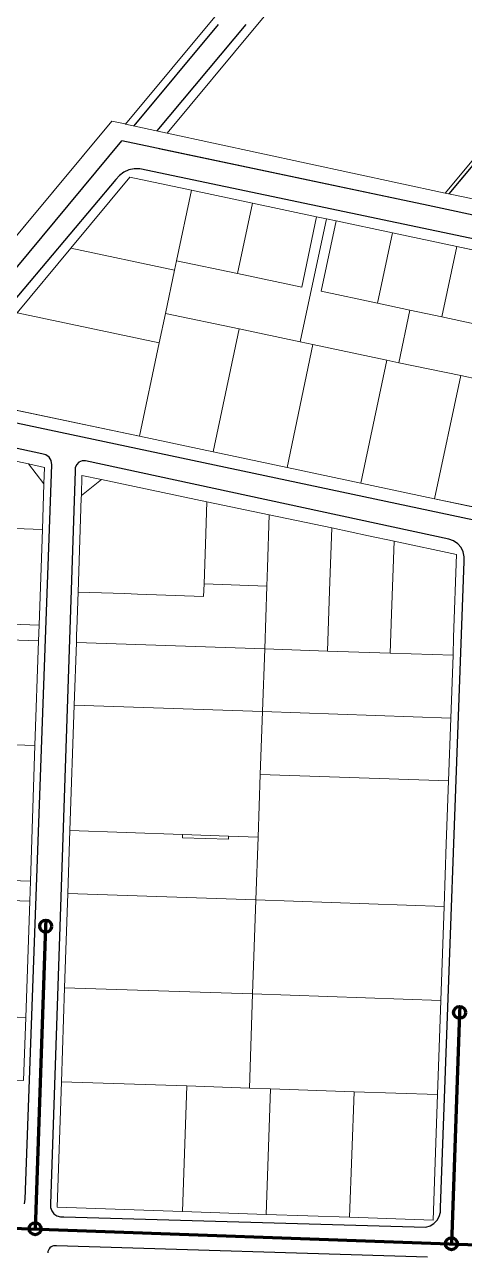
# Model space of a CAD drawing. Header units: inches. Extents: x -47590 to -46630, y -3759365 to -3758308.
# Drawn here: x -47314.9 to -47204.6, y -3759108 to -3758800.2 of the extents above; entities that cross this region are included whole.
import ezdxf

# ---------------------------------------------------------------- set-up
doc = ezdxf.new("R2010")
doc.units = ezdxf.units.IN
doc.header["$MEASUREMENT"] = 0
doc.layers.add('curb_lines', color=7, linetype='Continuous', lineweight=30, true_color=0x0b8700)
doc.layers.add('Land_Parcels_Zoning', color=7, linetype='Continuous', lineweight=9, true_color=0xffffff)

msp = doc.modelspace()

# ---------------------------------------------------------------- linework, layer by layer
at = {"layer": 'curb_lines'}
for p, q in [((-47281.67, -3758826.82), (-47259.35, -3758800.17)), ((-47173.14, -3758800.26), (-47208.57, -3758842.61)), ((-47213.71, -3758845.54), (-47290.55, -3758829.34)), ((-47062.86, -3758877.68), (-47213.71, -3758845.54))]:
    msp.add_line(p, q, dxfattribs=at)
for points in [[(-47505.12, -3758800.16), (-47507.2, -3758825.97), (-47507.38, -3758827.8), (-47507.17, -3758829.64), (-47506.61, -3758831.39), (-47505.69, -3758832.99), (-47504.47, -3758834.37), (-47503, -3758835.48), (-47352.71, -3758891.75), (-47350.88, -3758892.27), (-47348.99, -3758892.5), (-47347.09, -3758892.42), (-47345.22, -3758892.05), (-47343.44, -3758891.38), (-47341.78, -3758890.44), (-47340.3, -3758889.26), (-47290.55, -3758829.34)], [(-47505.12, -3758800.16), (-47507.2, -3758825.97), (-47507.38, -3758827.8), (-47507.17, -3758829.64), (-47506.61, -3758831.39), (-47505.69, -3758832.99), (-47504.47, -3758834.37), (-47503, -3758835.48), (-47352.71, -3758891.75), (-47350.88, -3758892.27), (-47348.99, -3758892.5), (-47347.09, -3758892.42), (-47345.22, -3758892.05), (-47343.44, -3758891.38), (-47341.78, -3758890.44), (-47340.3, -3758889.26), (-47290.55, -3758829.34)], [(-47287.43, -3758825.58), (-47266.32, -3758800.15)], [(-47287.43, -3758825.58), (-47266.32, -3758800.15)], [(-47281.67, -3758826.82), (-47259.35, -3758800.17)], [(-47173.14, -3758800.26), (-47208.57, -3758842.61)], [(-47213.71, -3758845.54), (-47281.13, -3758831.32)], [(-47062.88, -3758883.25), (-47286.05, -3758836.34), (-47287.42, -3758836.32), (-47288.77, -3758836.6), (-47290.02, -3758837.16), (-47291.12, -3758837.98), (-47292.02, -3758839.02), (-47332.44, -3758886.96), (-47333.26, -3758888.29), (-47333.75, -3758889.77), (-47333.88, -3758891.33), (-47333.64, -3758892.87), (-47333.05, -3758894.32), (-47332.13, -3758895.59), (-47330.95, -3758896.61), (-47329.56, -3758897.32), (-47328.04, -3758897.7), (-47062.85, -3758953.96)], [(-47062.88, -3758883.25), (-47286.05, -3758836.34), (-47287.42, -3758836.32), (-47288.77, -3758836.6), (-47290.02, -3758837.16), (-47291.12, -3758837.98), (-47292.02, -3758839.02), (-47332.44, -3758886.96), (-47333.26, -3758888.29), (-47333.75, -3758889.77), (-47333.88, -3758891.33), (-47333.64, -3758892.87), (-47333.05, -3758894.32), (-47332.13, -3758895.59), (-47330.95, -3758896.61), (-47329.56, -3758897.32), (-47328.04, -3758897.7), (-47062.85, -3758953.96)], [(-47314.94, -3759095.87), (-47314.72, -3759094.68), (-47308.06, -3758910.53), (-47308.23, -3758909.51), (-47308.77, -3758908.64), (-47309.61, -3758908.02), (-47310.61, -3758907.76), (-47349.63, -3758899.36)], [(-47314.94, -3759095.87), (-47314.72, -3759094.68), (-47308.06, -3758910.53), (-47308.23, -3758909.51), (-47308.77, -3758908.64), (-47309.61, -3758908.02), (-47310.61, -3758907.76), (-47349.63, -3758899.36)], [(-47213.89, -3759109.18), (-47306.9, -3759106.38), (-47307.25, -3759106.35), (-47307.61, -3759106.38), (-47307.94, -3759106.48), (-47308.26, -3759106.65), (-47308.53, -3759106.87), (-47308.76, -3759107.14), (-47308.94, -3759107.45), (-47309.05, -3759107.78), (-47309.09, -3759108.13)], [(-47213.89, -3759109.18), (-47306.9, -3759106.38), (-47307.25, -3759106.35), (-47307.61, -3759106.38), (-47307.94, -3759106.48), (-47308.26, -3759106.65), (-47308.53, -3759106.87), (-47308.76, -3759107.14), (-47308.94, -3759107.45), (-47309.05, -3759107.78), (-47309.09, -3759108.13)]]:
    msp.add_lwpolyline(points, dxfattribs=at)
msp.add_lwpolyline([(-47299.62, -3758909.52), (-47300.48, -3758909.57), (-47301.26, -3758909.92), (-47301.86, -3758910.53), (-47302.21, -3758911.31), (-47302.25, -3758912.16), (-47308.39, -3759095.86), (-47308.39, -3759096.77), (-47308.09, -3759097.63), (-47307.55, -3759098.35), (-47306.8, -3759098.86), (-47305.92, -3759099.11), (-47305.02, -3759099.07), (-47214.32, -3759101.69), (-47213.24, -3759101.36), (-47212.28, -3759100.78), (-47211.5, -3759099.97), (-47210.94, -3759099), (-47210.65, -3759097.91), (-47210.64, -3759096.79), (-47204.72, -3758934.83), (-47204.67, -3758933.59), (-47204.94, -3758932.37), (-47205.5, -3758931.26), (-47206.32, -3758930.33), (-47207.34, -3758929.63), (-47208.51, -3758929.21)], close=True, dxfattribs=at)
msp.add_lwpolyline([(-47299.62, -3758909.52), (-47300.48, -3758909.57), (-47301.26, -3758909.92), (-47301.86, -3758910.53), (-47302.21, -3758911.31), (-47302.25, -3758912.16), (-47308.39, -3759095.86), (-47308.39, -3759096.77), (-47308.09, -3759097.63), (-47307.55, -3759098.35), (-47306.8, -3759098.86), (-47305.92, -3759099.11), (-47305.02, -3759099.07), (-47214.32, -3759101.69), (-47213.24, -3759101.36), (-47212.28, -3759100.78), (-47211.5, -3759099.97), (-47210.94, -3759099), (-47210.65, -3759097.91), (-47210.64, -3759096.79), (-47204.72, -3758934.83), (-47204.67, -3758933.59), (-47204.94, -3758932.37), (-47205.5, -3758931.26), (-47206.32, -3758930.33), (-47207.34, -3758929.63), (-47208.51, -3758929.21)], close=True, dxfattribs=at)
at = {"layer": 'Land_Parcels_Zoning'}
for p, q in [((-47345.2, -3758887.03), (-47293.02, -3758824.37)), ((-47293.02, -3758824.37), (-47289.68, -3758825.1)), ((-47289.68, -3758825.1), (-47289.58, -3758825.12)), ((-47289.58, -3758825.12), (-47279.18, -3758827.36)), ((-47288.49, -3758838.43), (-47303.32, -3758856.25)), ((-47273.09, -3758841.69), (-47288.49, -3758838.43)), ((-47257.76, -3758844.94), (-47273.09, -3758841.69)), ((-47209.44, -3758842.42), (-47204.13, -3758843.57)), ((-47241.69, -3758848.35), (-47257.76, -3758844.94)), ((-47239.25, -3758848.87), (-47241.69, -3758848.35)), ((-47236.8, -3758849.39), (-47239.25, -3758848.87)), ((-47222.71, -3758852.38), (-47236.8, -3758849.39)), ((-47206.55, -3758855.81), (-47222.71, -3758852.38)), ((-47303.32, -3758856.25), (-47316.78, -3758872.42)), ((-47192.28, -3758858.83), (-47206.55, -3758855.81)), ((-47334.12, -3758893.26), (-47286.07, -3758903.41)), ((-47286.07, -3758903.41), (-47267.59, -3758907.31)), ((-47267.59, -3758907.31), (-47249.11, -3758911.22)), ((-47249.11, -3758911.22), (-47230.61, -3758915.13)), ((-47310.44, -3758926.73), (-47310.05, -3758915.31)), ((-47230.61, -3758915.13), (-47212.11, -3758919.05)), ((-47300.69, -3758918.82), (-47301.49, -3758942.46)), ((-47212.11, -3758919.05), (-47193.62, -3758922.97)), ((-47311.27, -3758950.72), (-47310.44, -3758926.73)), ((-47301.49, -3758942.46), (-47301.81, -3758951.74)), ((-47311.4, -3758954.72), (-47311.27, -3758950.72)), ((-47301.89, -3758954.27), (-47301.92, -3758955.09)), ((-47301.85, -3758953.01), (-47301.89, -3758954.27)), ((-47301.81, -3758951.74), (-47301.85, -3758953.01)), ((-47207.5, -3758958.31), (-47207.35, -3758953.75)), ((-47312.31, -3758980.96), (-47311.4, -3758954.72)), ((-47301.92, -3758955.09), (-47302.49, -3758970.79)), ((-47208.06, -3758974.06), (-47207.5, -3758958.31)), ((-47302.49, -3758970.79), (-47303.52, -3759002.28)), ((-47208.62, -3758989.82), (-47208.06, -3758974.06)), ((-47313.42, -3759014.98), (-47312.31, -3758980.96)), ((-47209.19, -3759005.57), (-47208.62, -3758989.82)), ((-47303.52, -3759002.28), (-47304.06, -3759018.03)), ((-47209.75, -3759021.33), (-47209.19, -3759005.57)), ((-47313.59, -3759019.97), (-47313.42, -3759014.98)), ((-47304.06, -3759018.03), (-47304.88, -3759041.68)), ((-47314.62, -3759049.16), (-47313.59, -3759019.97)), ((-47210.54, -3759044.86), (-47209.75, -3759021.33)), ((-47304.88, -3759041.68), (-47305.66, -3759065.23)), ((-47211.37, -3759068.45), (-47210.54, -3759044.86)), ((-47315.16, -3759064.89), (-47314.62, -3759049.16)), ((-47305.66, -3759065.23), (-47306.73, -3759096.7)), ((-47212.46, -3759099.93), (-47211.37, -3759068.45)), ((-47306.73, -3759096.7), (-47275.3, -3759097.78)), ((-47275.3, -3759097.78), (-47254.36, -3759098.49)), ((-47254.36, -3759098.49), (-47233.41, -3759099.21)), ((-47233.41, -3759099.21), (-47212.46, -3759099.93))]:
    msp.add_line(p, q, dxfattribs=at)
at = {"layer": 'Land_Parcels_Zoning', "lineweight": 100}
for p, q in [((-47309.56, -3759024.73), (-47309.62, -3759026.3)), ((-47309.62, -3759026.3), (-47312.27, -3759102.16)), ((-47205.8, -3759046.36), (-47205.86, -3759047.94)), ((-47205.86, -3759047.94), (-47207.91, -3759105.94)), ((-47415.6, -3759098.43), (-46794.29, -3759120.88))]:
    msp.add_line(p, q, dxfattribs=at)
at = {"layer": 'Land_Parcels_Zoning'}
for points in [[(-47219.47, -3758740.82), (-47289.58, -3758825.12), (-47289.68, -3758825.1), (-47293.02, -3758824.37), (-47345.2, -3758887.03), (-47352.25, -3758888.89), (-47500.73, -3758833.19), (-47504.58, -3758827.44), (-47502.39, -3758800.16)], [(-47032.1, -3758800.15), (-47015.99, -3758811.41), (-47015.15, -3758817.72), (-47025.29, -3758829.91), (-47048.41, -3758857.68), (-47054.47, -3758864.96), (-47059.53, -3758871.04), (-47062.86, -3758872.2), (-47064.62, -3758872.82), (-47199.05, -3758844.66), (-47204.13, -3758843.57), (-47209.44, -3758842.42), (-47279.18, -3758827.36), (-47289.58, -3758825.12), (-47289.68, -3758825.1), (-47293.02, -3758824.37), (-47345.2, -3758887.03), (-47352.25, -3758888.89), (-47500.73, -3758833.19), (-47504.58, -3758827.44), (-47502.39, -3758800.16)], [(-47032.1, -3758800.15), (-47015.99, -3758811.41), (-47015.15, -3758817.72), (-47025.29, -3758829.91), (-47048.41, -3758857.68), (-47054.47, -3758864.96), (-47059.53, -3758871.04), (-47062.86, -3758872.2), (-47064.62, -3758872.82), (-47199.05, -3758844.66), (-47204.13, -3758843.57), (-47209.44, -3758842.42), (-47279.18, -3758827.36), (-47289.58, -3758825.12), (-47289.68, -3758825.1), (-47293.02, -3758824.37), (-47345.2, -3758887.03), (-47352.25, -3758888.89), (-47500.73, -3758833.19), (-47504.58, -3758827.44), (-47502.39, -3758800.16)], [(-47015.99, -3758811.41), (-47015.15, -3758817.72), (-47025.29, -3758829.91), (-47048.41, -3758857.68), (-47054.47, -3758864.96), (-47059.53, -3758871.04), (-47062.86, -3758872.2), (-47064.62, -3758872.82), (-47199.05, -3758844.66), (-47204.13, -3758843.57), (-47209.44, -3758842.42), (-47174.24, -3758800.15)], [(-47015.99, -3758811.41), (-47015.15, -3758817.72), (-47025.29, -3758829.91), (-47048.41, -3758857.68), (-47054.47, -3758864.96), (-47059.53, -3758871.04), (-47062.86, -3758872.2), (-47064.62, -3758872.82), (-47199.05, -3758844.66), (-47204.13, -3758843.57), (-47209.44, -3758842.42), (-47174.24, -3758800.15)], [(-47279.18, -3758827.36), (-47209.44, -3758842.42)], [(-47279.18, -3758827.36), (-47209.44, -3758842.42)], [(-47310.05, -3758915.31), (-47309.9, -3758911.19), (-47313.91, -3758910.34), (-47335.61, -3758905.75)], [(-47310.05, -3758915.31), (-47309.9, -3758911.19), (-47313.91, -3758910.34), (-47335.61, -3758905.75)], [(-47207.35, -3758953.75), (-47206.63, -3758933.03), (-47222.27, -3758929.71), (-47228.67, -3758928.35), (-47237.91, -3758926.39), (-47253.59, -3758923.1), (-47269.18, -3758919.84), (-47295.61, -3758914.26), (-47300.51, -3758913.23), (-47300.67, -3758918.23), (-47300.69, -3758918.82)], [(-47207.35, -3758953.75), (-47206.63, -3758933.03), (-47222.27, -3758929.71), (-47228.67, -3758928.35), (-47237.91, -3758926.39), (-47253.59, -3758923.1), (-47269.18, -3758919.84), (-47295.61, -3758914.26), (-47300.51, -3758913.23), (-47300.67, -3758918.23), (-47300.69, -3758918.82)]]:
    msp.add_lwpolyline(points, dxfattribs=at)
for points in [[(-47211.89, -3758746.56), (-47256.52, -3758800.15), (-47279.18, -3758827.36), (-47289.58, -3758825.12), (-47219.47, -3758740.82), (-47216.01, -3758743.44)], [(-47211.89, -3758746.56), (-47256.52, -3758800.15), (-47279.18, -3758827.36), (-47289.58, -3758825.12), (-47219.47, -3758740.82), (-47216.01, -3758743.44)], [(-47209.44, -3758842.42), (-47279.18, -3758827.36), (-47256.52, -3758800.15), (-47211.89, -3758746.56), (-47163.95, -3758782.88), (-47165.97, -3758785.3), (-47163.46, -3758787.21), (-47174.24, -3758800.15)], [(-47209.44, -3758842.42), (-47279.18, -3758827.36), (-47256.52, -3758800.15), (-47211.89, -3758746.56), (-47163.95, -3758782.88), (-47165.97, -3758785.3), (-47163.46, -3758787.21), (-47174.24, -3758800.15)], [(-47273.09, -3758841.69), (-47276.78, -3758859.37), (-47277.31, -3758861.75), (-47303.32, -3758856.25), (-47288.49, -3758838.43)], [(-47273.09, -3758841.69), (-47276.78, -3758859.37), (-47277.31, -3758861.75), (-47303.32, -3758856.25), (-47288.49, -3758838.43)], [(-47257.76, -3758844.94), (-47261.5, -3758862.61), (-47276.78, -3758859.37), (-47273.09, -3758841.69)], [(-47257.76, -3758844.94), (-47261.5, -3758862.61), (-47276.78, -3758859.37), (-47273.09, -3758841.69)], [(-47241.69, -3758848.35), (-47245.44, -3758866.01), (-47261.5, -3758862.61), (-47257.76, -3758844.94)], [(-47241.69, -3758848.35), (-47245.44, -3758866.01), (-47261.5, -3758862.61), (-47257.76, -3758844.94)], [(-47239.25, -3758848.87), (-47245.79, -3758879.73), (-47261.08, -3758876.46), (-47279.54, -3758872.58), (-47277.31, -3758861.75), (-47276.78, -3758859.37), (-47261.5, -3758862.61), (-47245.44, -3758866.01), (-47241.69, -3758848.35)], [(-47239.25, -3758848.87), (-47245.79, -3758879.73), (-47261.08, -3758876.46), (-47279.54, -3758872.58), (-47277.31, -3758861.75), (-47276.78, -3758859.37), (-47261.5, -3758862.61), (-47245.44, -3758866.01), (-47241.69, -3758848.35)], [(-47236.8, -3758849.39), (-47240.55, -3758867.05), (-47226.46, -3758870.04), (-47218.29, -3758871.77), (-47221.07, -3758884.96), (-47224.09, -3758884.28), (-47242.61, -3758880.35), (-47245.79, -3758879.73), (-47239.25, -3758848.87)], [(-47236.8, -3758849.39), (-47240.55, -3758867.05), (-47226.46, -3758870.04), (-47218.29, -3758871.77), (-47221.07, -3758884.96), (-47224.09, -3758884.28), (-47242.61, -3758880.35), (-47245.79, -3758879.73), (-47239.25, -3758848.87)], [(-47222.71, -3758852.38), (-47226.46, -3758870.04), (-47240.55, -3758867.05), (-47236.8, -3758849.39)], [(-47222.71, -3758852.38), (-47226.46, -3758870.04), (-47240.55, -3758867.05), (-47236.8, -3758849.39)], [(-47206.55, -3758855.81), (-47210.3, -3758873.47), (-47218.29, -3758871.77), (-47226.46, -3758870.04), (-47222.71, -3758852.38)], [(-47206.55, -3758855.81), (-47210.3, -3758873.47), (-47218.29, -3758871.77), (-47226.46, -3758870.04), (-47222.71, -3758852.38)], [(-47277.31, -3758861.75), (-47279.54, -3758872.58), (-47281.15, -3758879.96), (-47316.78, -3758872.42), (-47303.32, -3758856.25)], [(-47277.31, -3758861.75), (-47279.54, -3758872.58), (-47281.15, -3758879.96), (-47316.78, -3758872.42), (-47303.32, -3758856.25)], [(-47189.83, -3758859.35), (-47196.36, -3758890.19), (-47205.58, -3758888.2), (-47221.07, -3758884.96), (-47218.29, -3758871.77), (-47210.3, -3758873.47), (-47196.02, -3758876.5), (-47192.28, -3758858.83)], [(-47189.83, -3758859.35), (-47196.36, -3758890.19), (-47205.58, -3758888.2), (-47221.07, -3758884.96), (-47218.29, -3758871.77), (-47210.3, -3758873.47), (-47196.02, -3758876.5), (-47192.28, -3758858.83)], [(-47192.28, -3758858.83), (-47196.02, -3758876.5), (-47210.3, -3758873.47), (-47206.55, -3758855.81)], [(-47192.28, -3758858.83), (-47196.02, -3758876.5), (-47210.3, -3758873.47), (-47206.55, -3758855.81)], [(-47281.15, -3758879.96), (-47286.07, -3758903.41), (-47334.12, -3758893.26), (-47316.78, -3758872.42)], [(-47281.15, -3758879.96), (-47286.07, -3758903.41), (-47334.12, -3758893.26), (-47316.78, -3758872.42)], [(-47261.08, -3758876.46), (-47267.59, -3758907.31), (-47286.07, -3758903.41), (-47281.15, -3758879.96), (-47279.54, -3758872.58)], [(-47261.08, -3758876.46), (-47267.59, -3758907.31), (-47286.07, -3758903.41), (-47281.15, -3758879.96), (-47279.54, -3758872.58)], [(-47245.79, -3758879.73), (-47242.61, -3758880.35), (-47249.11, -3758911.22), (-47267.59, -3758907.31), (-47261.08, -3758876.46)], [(-47245.79, -3758879.73), (-47242.61, -3758880.35), (-47249.11, -3758911.22), (-47267.59, -3758907.31), (-47261.08, -3758876.46)], [(-47224.09, -3758884.28), (-47230.61, -3758915.13), (-47249.11, -3758911.22), (-47242.61, -3758880.35)], [(-47224.09, -3758884.28), (-47230.61, -3758915.13), (-47249.11, -3758911.22), (-47242.61, -3758880.35)], [(-47221.07, -3758884.96), (-47205.58, -3758888.2), (-47212.11, -3758919.05), (-47230.61, -3758915.13), (-47224.09, -3758884.28)], [(-47221.07, -3758884.96), (-47205.58, -3758888.2), (-47212.11, -3758919.05), (-47230.61, -3758915.13), (-47224.09, -3758884.28)], [(-47196.36, -3758890.19), (-47187.1, -3758892.16), (-47193.62, -3758922.97), (-47212.11, -3758919.05), (-47205.58, -3758888.2)], [(-47196.36, -3758890.19), (-47187.1, -3758892.16), (-47193.62, -3758922.97), (-47212.11, -3758919.05), (-47205.58, -3758888.2)], [(-47335.61, -3758905.75), (-47313.91, -3758910.34), (-47310.05, -3758915.31), (-47310.44, -3758926.73), (-47331.26, -3758926.03), (-47341.23, -3758925.69), (-47340.5, -3758904.71)], [(-47335.61, -3758905.75), (-47313.91, -3758910.34), (-47310.05, -3758915.31), (-47310.44, -3758926.73), (-47331.26, -3758926.03), (-47341.23, -3758925.69), (-47340.5, -3758904.71)], [(-47310.05, -3758915.31), (-47313.91, -3758910.34), (-47309.9, -3758911.19)], [(-47310.05, -3758915.31), (-47313.91, -3758910.34), (-47309.9, -3758911.19)], [(-47269.18, -3758919.84), (-47269.56, -3758930.47), (-47269.92, -3758940.43), (-47270.03, -3758943.53), (-47286.59, -3758942.97), (-47288.2, -3758942.91), (-47289.81, -3758942.86), (-47301.49, -3758942.46), (-47300.69, -3758918.82), (-47300.67, -3758918.23), (-47295.61, -3758914.26)], [(-47269.18, -3758919.84), (-47269.56, -3758930.47), (-47269.92, -3758940.43), (-47270.03, -3758943.53), (-47286.59, -3758942.97), (-47288.2, -3758942.91), (-47289.81, -3758942.86), (-47301.49, -3758942.46), (-47300.69, -3758918.82), (-47300.67, -3758918.23), (-47295.61, -3758914.26)], [(-47295.61, -3758914.26), (-47300.67, -3758918.23), (-47300.51, -3758913.23)], [(-47295.61, -3758914.26), (-47300.67, -3758918.23), (-47300.51, -3758913.23)], [(-47253.59, -3758923.1), (-47254.03, -3758936.28), (-47254.19, -3758940.95), (-47269.92, -3758940.43), (-47269.56, -3758930.47), (-47269.18, -3758919.84)], [(-47253.59, -3758923.1), (-47254.03, -3758936.28), (-47254.19, -3758940.95), (-47269.92, -3758940.43), (-47269.56, -3758930.47), (-47269.18, -3758919.84)], [(-47237.91, -3758926.39), (-47238.45, -3758942.11), (-47238.97, -3758957.24), (-47254.71, -3758956.7), (-47254.19, -3758940.95), (-47254.03, -3758936.28), (-47253.59, -3758923.1)], [(-47237.91, -3758926.39), (-47238.45, -3758942.11), (-47238.97, -3758957.24), (-47254.71, -3758956.7), (-47254.19, -3758940.95), (-47254.03, -3758936.28), (-47253.59, -3758923.1)], [(-47331.26, -3758926.03), (-47332.08, -3758950.01), (-47311.27, -3758950.72), (-47311.4, -3758954.72), (-47358.59, -3758953.12), (-47358.05, -3758937.38), (-47341.65, -3758937.93), (-47341.23, -3758925.69)], [(-47331.26, -3758926.03), (-47332.08, -3758950.01), (-47311.27, -3758950.72), (-47311.4, -3758954.72), (-47358.59, -3758953.12), (-47358.05, -3758937.38), (-47341.65, -3758937.93), (-47341.23, -3758925.69)], [(-47310.44, -3758926.73), (-47311.27, -3758950.72), (-47332.08, -3758950.01), (-47331.26, -3758926.03)], [(-47310.44, -3758926.73), (-47311.27, -3758950.72), (-47332.08, -3758950.01), (-47331.26, -3758926.03)], [(-47222.27, -3758929.71), (-47222.9, -3758947.93), (-47223.24, -3758957.77), (-47238.97, -3758957.24), (-47238.45, -3758942.11), (-47237.91, -3758926.39), (-47228.67, -3758928.35)], [(-47222.27, -3758929.71), (-47222.9, -3758947.93), (-47223.24, -3758957.77), (-47238.97, -3758957.24), (-47238.45, -3758942.11), (-47237.91, -3758926.39), (-47228.67, -3758928.35)], [(-47207.35, -3758953.75), (-47207.5, -3758958.31), (-47223.24, -3758957.77), (-47222.9, -3758947.93), (-47222.27, -3758929.71), (-47206.63, -3758933.03)], [(-47207.35, -3758953.75), (-47207.5, -3758958.31), (-47223.24, -3758957.77), (-47222.9, -3758947.93), (-47222.27, -3758929.71), (-47206.63, -3758933.03)], [(-47254.19, -3758940.95), (-47254.71, -3758956.7), (-47301.92, -3758955.09), (-47301.89, -3758954.27), (-47301.85, -3758953.01), (-47301.81, -3758951.74), (-47301.49, -3758942.46), (-47289.81, -3758942.86), (-47288.2, -3758942.91), (-47286.59, -3758942.97), (-47270.03, -3758943.53), (-47269.92, -3758940.43)], [(-47254.19, -3758940.95), (-47254.71, -3758956.7), (-47301.92, -3758955.09), (-47301.89, -3758954.27), (-47301.85, -3758953.01), (-47301.81, -3758951.74), (-47301.49, -3758942.46), (-47289.81, -3758942.86), (-47288.2, -3758942.91), (-47286.59, -3758942.97), (-47270.03, -3758943.53), (-47269.92, -3758940.43)], [(-47254.19, -3758940.95), (-47254.71, -3758956.7), (-47301.92, -3758955.09), (-47301.89, -3758954.27), (-47301.85, -3758953.01), (-47301.81, -3758951.74), (-47301.49, -3758942.46), (-47289.81, -3758942.86), (-47288.2, -3758942.91), (-47286.59, -3758942.97), (-47270.03, -3758943.53), (-47269.92, -3758940.43)], [(-47254.19, -3758940.95), (-47254.71, -3758956.7), (-47301.92, -3758955.09), (-47301.89, -3758954.27), (-47301.85, -3758953.01), (-47301.81, -3758951.74), (-47301.49, -3758942.46), (-47289.81, -3758942.86), (-47288.2, -3758942.91), (-47286.59, -3758942.97), (-47270.03, -3758943.53), (-47269.92, -3758940.43)], [(-47311.4, -3758954.72), (-47312.31, -3758980.96), (-47359.48, -3758979.35), (-47359.13, -3758968.89), (-47358.59, -3758953.12)], [(-47311.4, -3758954.72), (-47312.31, -3758980.96), (-47359.48, -3758979.35), (-47359.13, -3758968.89), (-47358.59, -3758953.12)], [(-47254.71, -3758956.7), (-47255.26, -3758972.43), (-47302.49, -3758970.79), (-47301.92, -3758955.09)], [(-47254.71, -3758956.7), (-47255.26, -3758972.43), (-47302.49, -3758970.79), (-47301.92, -3758955.09)], [(-47238.97, -3758957.24), (-47223.24, -3758957.77), (-47207.5, -3758958.31), (-47208.06, -3758974.06), (-47255.26, -3758972.43), (-47254.71, -3758956.7)], [(-47238.97, -3758957.24), (-47223.24, -3758957.77), (-47207.5, -3758958.31), (-47208.06, -3758974.06), (-47255.26, -3758972.43), (-47254.71, -3758956.7)], [(-47255.26, -3758972.43), (-47255.81, -3758988.16), (-47256.36, -3759003.89), (-47263.75, -3759003.64), (-47275.32, -3759003.24), (-47303.52, -3759002.28), (-47302.49, -3758970.79)], [(-47255.81, -3758988.16), (-47256.36, -3759003.89), (-47263.75, -3759003.64), (-47263.78, -3759004.39), (-47275.34, -3759004.06), (-47275.32, -3759003.24), (-47303.52, -3759002.28), (-47302.49, -3758970.79), (-47255.26, -3758972.43)], [(-47255.26, -3758972.43), (-47255.81, -3758988.16), (-47256.36, -3759003.89), (-47263.75, -3759003.64), (-47275.32, -3759003.24), (-47303.52, -3759002.28), (-47302.49, -3758970.79)], [(-47255.81, -3758988.16), (-47256.36, -3759003.89), (-47263.75, -3759003.64), (-47263.78, -3759004.39), (-47275.34, -3759004.06), (-47275.32, -3759003.24), (-47303.52, -3759002.28), (-47302.49, -3758970.79), (-47255.26, -3758972.43)], [(-47208.06, -3758974.06), (-47208.62, -3758989.82), (-47255.81, -3758988.16), (-47255.26, -3758972.43)], [(-47208.06, -3758974.06), (-47208.62, -3758989.82), (-47255.81, -3758988.16), (-47255.26, -3758972.43)], [(-47312.31, -3758980.96), (-47313.42, -3759014.98), (-47360.63, -3759013.34), (-47360.19, -3759000.36), (-47359.48, -3758979.35)], [(-47312.31, -3758980.96), (-47313.42, -3759014.98), (-47360.63, -3759013.34), (-47360.19, -3759000.36), (-47359.48, -3758979.35)], [(-47208.62, -3758989.82), (-47209.19, -3759005.57), (-47209.75, -3759021.33), (-47256.91, -3759019.61), (-47256.36, -3759003.89), (-47255.81, -3758988.16)], [(-47208.62, -3758989.82), (-47209.19, -3759005.57), (-47209.75, -3759021.33), (-47256.91, -3759019.61), (-47256.36, -3759003.89), (-47255.81, -3758988.16)], [(-47256.36, -3759003.89), (-47256.91, -3759019.61), (-47304.06, -3759018.03), (-47303.52, -3759002.28), (-47275.32, -3759003.24), (-47263.75, -3759003.64)], [(-47256.36, -3759003.89), (-47256.91, -3759019.61), (-47304.06, -3759018.03), (-47303.52, -3759002.28), (-47275.32, -3759003.24), (-47263.75, -3759003.64)], [(-47263.75, -3759003.64), (-47263.78, -3759004.39), (-47275.34, -3759004.06), (-47275.32, -3759003.24)], [(-47263.75, -3759003.64), (-47263.78, -3759004.39), (-47275.34, -3759004.06), (-47275.32, -3759003.24)], [(-47313.42, -3759014.98), (-47313.59, -3759019.97), (-47328.6, -3759019.45), (-47328.82, -3759026.02), (-47341.36, -3759026.34), (-47341.62, -3759034.51), (-47361.31, -3759034.34), (-47361.3, -3759031.86), (-47360.63, -3759013.34)], [(-47313.42, -3759014.98), (-47313.59, -3759019.97), (-47328.6, -3759019.45), (-47328.82, -3759026.02), (-47341.36, -3759026.34), (-47341.62, -3759034.51), (-47361.31, -3759034.34), (-47361.3, -3759031.86), (-47360.63, -3759013.34)], [(-47256.91, -3759019.61), (-47257.74, -3759043.2), (-47304.88, -3759041.68), (-47304.06, -3759018.03)], [(-47256.91, -3759019.61), (-47257.74, -3759043.2), (-47304.88, -3759041.68), (-47304.06, -3759018.03)], [(-47313.59, -3759019.97), (-47314.62, -3759049.16), (-47361.82, -3759047.26), (-47361.31, -3759034.34), (-47341.62, -3759034.51), (-47341.36, -3759026.34), (-47328.82, -3759026.02), (-47328.6, -3759019.45)], [(-47313.59, -3759019.97), (-47314.62, -3759049.16), (-47361.82, -3759047.26), (-47361.31, -3759034.34), (-47341.62, -3759034.51), (-47341.36, -3759026.34), (-47328.82, -3759026.02), (-47328.6, -3759019.45)], [(-47209.75, -3759021.33), (-47210.54, -3759044.86), (-47257.74, -3759043.2), (-47256.91, -3759019.61)], [(-47209.75, -3759021.33), (-47210.54, -3759044.86), (-47257.74, -3759043.2), (-47256.91, -3759019.61)], [(-47257.74, -3759043.2), (-47258.51, -3759066.84), (-47274.22, -3759066.3), (-47305.66, -3759065.23), (-47304.88, -3759041.68)], [(-47257.74, -3759043.2), (-47258.51, -3759066.84), (-47274.22, -3759066.3), (-47305.66, -3759065.23), (-47304.88, -3759041.68)], [(-47210.54, -3759044.86), (-47211.37, -3759068.45), (-47232.32, -3759067.74), (-47253.27, -3759067.02), (-47258.51, -3759066.84), (-47257.74, -3759043.2)], [(-47210.54, -3759044.86), (-47211.37, -3759068.45), (-47232.32, -3759067.74), (-47253.27, -3759067.02), (-47258.51, -3759066.84), (-47257.74, -3759043.2)], [(-47314.62, -3759049.16), (-47315.16, -3759064.89), (-47338.75, -3759064.05), (-47362.34, -3759063.27), (-47362.18, -3759057.85), (-47361.82, -3759047.26)], [(-47314.62, -3759049.16), (-47315.16, -3759064.89), (-47338.75, -3759064.05), (-47362.34, -3759063.27), (-47362.18, -3759057.85), (-47361.82, -3759047.26)], [(-47274.22, -3759066.3), (-47275.3, -3759097.78), (-47306.73, -3759096.7), (-47305.66, -3759065.23)], [(-47274.22, -3759066.3), (-47275.3, -3759097.78), (-47306.73, -3759096.7), (-47305.66, -3759065.23)], [(-47258.51, -3759066.84), (-47253.27, -3759067.02), (-47254.36, -3759098.49), (-47275.3, -3759097.78), (-47274.22, -3759066.3)], [(-47258.51, -3759066.84), (-47253.27, -3759067.02), (-47254.36, -3759098.49), (-47275.3, -3759097.78), (-47274.22, -3759066.3)], [(-47232.32, -3759067.74), (-47233.41, -3759099.21), (-47254.36, -3759098.49), (-47253.27, -3759067.02)], [(-47232.32, -3759067.74), (-47233.41, -3759099.21), (-47254.36, -3759098.49), (-47253.27, -3759067.02)], [(-47211.37, -3759068.45), (-47212.46, -3759099.93), (-47233.41, -3759099.21), (-47232.32, -3759067.74)], [(-47211.37, -3759068.45), (-47212.46, -3759099.93), (-47233.41, -3759099.21), (-47232.32, -3759067.74)]]:
    msp.add_lwpolyline(points, close=True, dxfattribs=at)
at = {"layer": 'Land_Parcels_Zoning', "lineweight": 100}
for centre in [(-47309.61, -3759026.23), (-47205.85, -3759047.86), (-47312.26, -3759102.09), (-47207.9, -3759105.86)]:
    msp.add_circle(centre, 1.5, dxfattribs=at)

doc.saveas('drawing.dxf')
